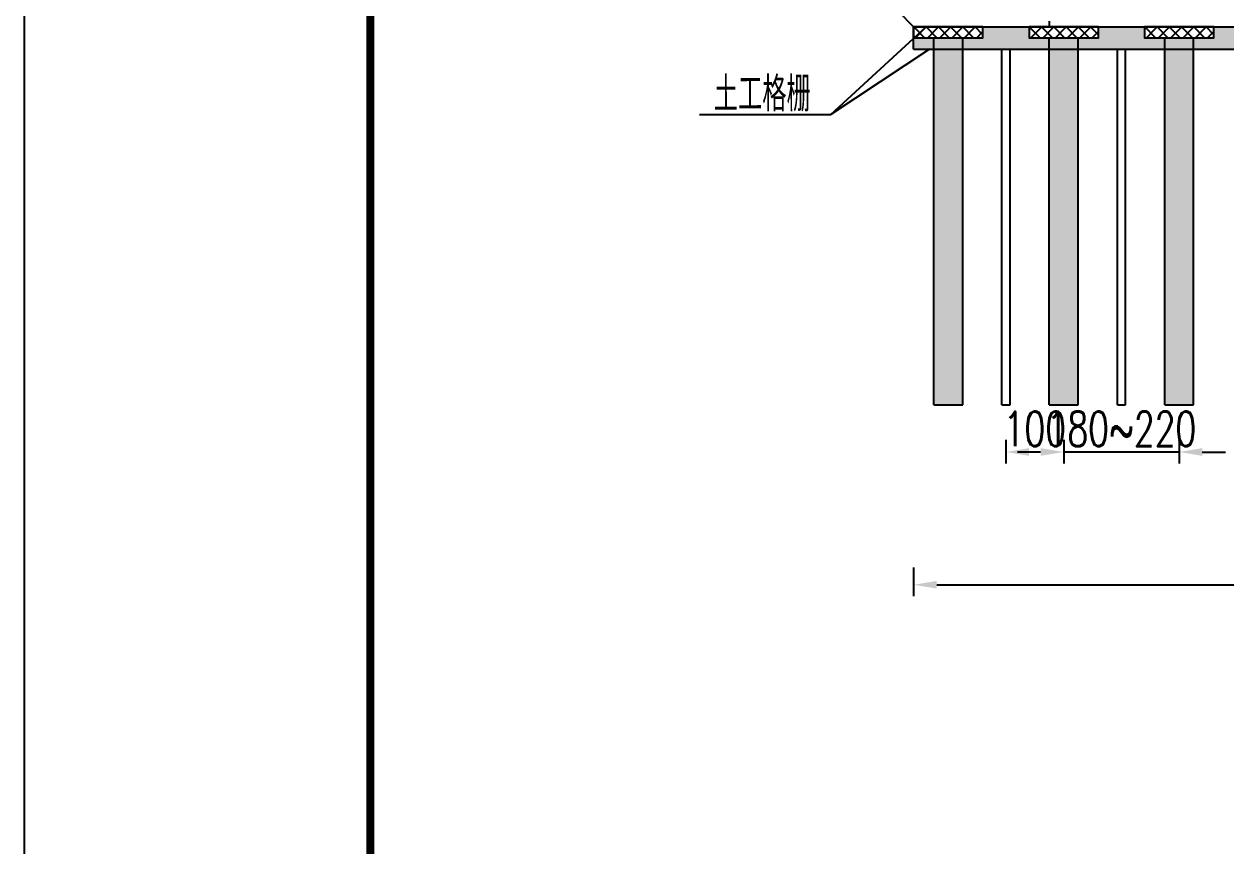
# Model space of a CAD drawing. Extents: x 216 to 1896, y 86 to 483.
# Drawn here: x 216 to 320.1, y 317.9 to 389.1 of the extents above; entities that cross this region are included whole.
import ezdxf
from ezdxf.enums import TextEntityAlignment as Align

# ---------------------------------------------------------------- set-up
doc = ezdxf.new("R2010")
doc.units = 0
doc.header["$LTSCALE"] = 5
doc.header["$MEASUREMENT"] = 0
doc.header["$PDMODE"] = 32
doc.header["$PDSIZE"] = 0.3
doc.linetypes.add('DASHED', pattern=[19.05, 12.7, -6.35])
doc.linetypes.add('RICAD_LTYPE1', pattern=[0])
doc.layers.get('0').update_dxf_attribs({"linetype": 'CONTINUOUS'})
doc.layers.get('DEFPOINTS').update_dxf_attribs({"linetype": 'RICAD_LTYPE1'})
for name, color, linetype in [('YOLLOW', 2, 'CONTINUOUS'), ('图框', 7, 'CONTINUOUS'), ('尺寸标注', 4, 'CONTINUOUS'), ('次轮廓', 7, 'CONTINUOUS'), ('结构', 7, 'CONTINUOUS')]:
    doc.layers.add(name, color=color, linetype=linetype)
doc.styles.get("Standard").update_dxf_attribs({"font": 'simplex1.shx', "width": 0.7, "bigfont": 'hztxt.shx'})
doc.dimstyles.new('比例1：200', dxfattribs={"dimtxt": 3, "dimasz": 2, "dimexe": 1, "dimexo": 1, "dimgap": 0.5, "dimtad": 1, "dimlfac": 20, "dimzin": 13, "dimdsep": 46, "dimtxsty": 'Standard', "dimcen": -0.09, "dimclrd": 256, "dimclre": 256, "dimclrt": 7, "dimaunit": 1, "dimadec": 0, "dimazin": 0, "dimtfac": 0.0005, "dimtix": 1, "dimtmove": 2, "dimatfit": 3, "dimfxl": 0, "dimtolj": 1, "dimtzin": 13, "dimarcsym": 0})
pattern_1 = [(0, (-1713.57348, -200.19616), (0.15625, 0.3125), [0, -0.3125])]

# ---------------------------------------------------------------- blocks, each defined once
blk = doc.blocks.new('*D5')
at = {"layer": 'DEFPOINTS', "color": 0}
for p in [(306.03, 354.04), (316.03, 354.04), (306.03, 351.98)]:
    blk.add_point(p, dxfattribs=at)
at = {"layer": '尺寸标注', "lineweight": -2}
for p, q in [((306.03, 353.04), (306.03, 350.98)), ((316.03, 353.04), (316.03, 350.98)), ((304.03, 351.98), (302.03, 351.98)), ((316.03, 351.98), (306.03, 351.98)), ((318.03, 351.98), (320.03, 351.98))]:
    blk.add_line(p, q, dxfattribs=at)
at = {"layer": '尺寸标注'}
for points in [[(304.03, 352.32), (304.03, 351.65), (306.03, 351.98)], [(318.03, 352.32), (318.03, 351.65), (316.03, 351.98)]]:
    blk.add_solid(points, dxfattribs=at)
at = {"layer": '尺寸标注', "color": 7, "insert": (311.03, 353.98), "char_height": 3, "attachment_point": 5}
blk.add_mtext('\\A1;180~220', dxfattribs=at)
blk = doc.blocks.new('*D7')
at = {"layer": 'DEFPOINTS', "color": 0}
for p in [(301.03, 354.04), (306.03, 354.04), (301.03, 351.98)]:
    blk.add_point(p, dxfattribs=at)
at = {"layer": '尺寸标注', "lineweight": -2}
for p, q in [((301.03, 353.04), (301.03, 350.98)), ((306.03, 353.04), (306.03, 350.98)), ((304.03, 351.98), (303.03, 351.98))]:
    blk.add_line(p, q, dxfattribs=at)
at = {"layer": '尺寸标注'}
for points in [[(303.03, 352.32), (303.03, 351.65), (301.03, 351.98)], [(304.03, 352.32), (304.03, 351.65), (306.03, 351.98)]]:
    blk.add_solid(points, dxfattribs=at)
at = {"layer": '尺寸标注', "color": 7, "insert": (303.53, 353.98), "char_height": 3, "attachment_point": 5}
blk.add_mtext('\\A1;100', dxfattribs=at)
blk = doc.blocks.new('*D121')
at = {"layer": 'DEFPOINTS', "color": 0}
for p in [(293.03, 342.97), (469.03, 342.97), (469.03, 340.48)]:
    blk.add_point(p, dxfattribs=at)
at = {"layer": '尺寸标注', "lineweight": -2}
for p, q in [((293.03, 341.97), (293.03, 339.48)), ((469.03, 341.97), (469.03, 339.48)), ((295.03, 340.48), (467.03, 340.48))]:
    blk.add_line(p, q, dxfattribs=at)
at = {"layer": '尺寸标注'}
for points in [[(295.03, 340.81), (295.03, 340.15), (293.03, 340.48)], [(467.03, 340.81), (467.03, 340.15), (469.03, 340.48)]]:
    blk.add_solid(points, dxfattribs=at)
at = {"layer": '尺寸标注', "color": 7, "insert": (381.03, 342.48), "char_height": 3, "attachment_point": 5}
blk.add_mtext('\\A1;3610', dxfattribs=at)

msp = doc.modelspace()

# ---------------------------------------------------------------- hatches: boundary and pattern name
at = {"layer": 'YOLLOW'}
h = msp.add_hatch(dxfattribs=at)
h.set_pattern_fill('HONEY', color=256, scale=5, style=0)
h.paths.add_polyline_path([(444.78208, 387.87328), (443.03208, 387.87328), (443.03208, 388.80928), (439.03208, 388.80928), (439.03208, 387.87328), (437.28208, 387.87328), (437.28208, 386.87328), (444.78208, 386.87328)])
h.paths.add_polyline_path([(454.78208, 387.87328), (453.03208, 387.87328), (453.03208, 388.80928), (449.03208, 388.80928), (449.03208, 387.87328), (447.28208, 387.87328), (447.28208, 386.87328), (454.78208, 386.87328)])
h.paths.add_polyline_path([(464.78208, 387.87328), (463.03208, 387.87328), (463.03208, 388.80928), (459.03208, 388.80928), (459.03208, 387.87328), (457.28208, 387.87328), (457.28208, 386.87328), (464.78208, 386.87328)])
h.paths.add_polyline_path([(434.78208, 387.87328), (433.03208, 387.87328), (433.03208, 388.80928), (429.03208, 388.80928), (429.03208, 387.87328), (427.28208, 387.87328), (427.28208, 386.87328), (434.78208, 386.87328)])
h.paths.add_polyline_path([(424.78208, 387.87328), (423.03208, 387.87328), (423.03208, 388.80928), (419.03208, 388.80928), (419.03208, 387.87328), (417.28208, 387.87328), (417.28208, 386.87328), (424.78208, 386.87328)])
h.paths.add_polyline_path([(414.78208, 387.87328), (413.03208, 387.87328), (413.03208, 388.80928), (409.03208, 388.80928), (409.03208, 387.87328), (407.28208, 387.87328), (407.28208, 386.87328), (414.78208, 386.87328)])
h.paths.add_polyline_path([(404.78208, 387.87328), (403.03208, 387.87328), (403.03208, 388.80928), (399.03208, 388.80928), (399.03208, 387.87328), (397.28208, 387.87328), (397.28208, 386.87328), (404.78208, 386.87328)])
h.paths.add_polyline_path([(393.03208, 388.80928), (389.03208, 388.80928), (389.03208, 387.87328), (387.28208, 387.87328), (387.28208, 386.87328), (394.78208, 386.87328), (394.78208, 387.87328), (393.03208, 387.87328)])
h.paths.add_polyline_path([(383.03208, 388.80928), (381.03213, 388.80928), (381.03208, 388.76593), (381.03208, 386.87328), (384.78208, 386.87328), (384.78208, 387.87328), (383.03208, 387.87328)])
h.paths.add_polyline_path([(381.03208, 388.76593), (381.03208, 388.80928), (379.03208, 388.80928), (379.03208, 387.87328), (377.28208, 387.87328), (377.28208, 386.87328), (381.02973, 386.87328)])
h.paths.add_polyline_path([(373.03208, 388.80928), (369.03208, 388.80928), (369.03208, 387.87328), (367.28208, 387.87328), (367.28208, 386.87328), (374.78208, 386.87328), (374.78208, 387.87328), (373.03208, 387.87328)])
h.paths.add_polyline_path([(363.03208, 388.80928), (359.03208, 388.80928), (359.03208, 387.87328), (357.28208, 387.87328), (357.28208, 386.87328), (364.78208, 386.87328), (364.78208, 387.87328), (363.03208, 387.87328)])
h.paths.add_polyline_path([(353.03208, 388.80928), (349.03208, 388.80928), (349.03208, 387.87328), (347.28208, 387.87328), (347.28208, 386.87328), (354.78208, 386.87328), (354.78208, 387.87328), (353.03208, 387.87328)])
h.paths.add_polyline_path([(343.03208, 388.80928), (339.03208, 388.80928), (339.03208, 387.87328), (337.28208, 387.87328), (337.28208, 386.87328), (344.78208, 386.87328), (344.78208, 387.87328), (343.03208, 387.87328)])
h.paths.add_polyline_path([(334.78208, 387.87328), (333.03208, 387.87328), (333.03208, 388.80928), (329.03208, 388.80928), (329.03208, 387.87328), (327.28208, 387.87328), (327.28208, 386.87328), (334.78208, 386.87328)])
h.paths.add_polyline_path([(323.03208, 388.80928), (319.03208, 388.80928), (319.03208, 387.87328), (317.28208, 387.87328), (317.28208, 386.87328), (324.78208, 386.87328), (324.78208, 387.87328), (323.03208, 387.87328)])
h.paths.add_polyline_path([(313.03208, 388.80928), (309.03208, 388.80928), (309.03208, 387.87328), (307.28208, 387.87328), (307.28208, 386.87328), (314.78208, 386.87328), (314.78208, 387.87328), (313.03208, 387.87328)])
h.paths.add_polyline_path([(303.03208, 388.80928), (299.03208, 388.80928), (299.03208, 387.87328), (297.28208, 387.87328), (297.28208, 386.87328), (304.78208, 386.87328), (304.78208, 387.87328), (303.03208, 387.87328)])
h.paths.add_polyline_path([(294.78208, 387.87328), (293.03208, 387.87328), (293.03208, 386.87328), (294.78208, 386.87328)])
h.paths.add_polyline_path([(469.03208, 387.87328), (467.28208, 387.87328), (467.28208, 386.87328), (469.03208, 386.87328)])
at = {"layer": '尺寸标注'}
h = msp.add_hatch(dxfattribs=at)
h.set_pattern_fill('ANSI37', color=8, scale=6, style=0)
h.set_pattern_definition([(45, (-1762.5035, -188.1965), (-0.53033009, 0.53033009), []), (135, (-1762.5035, -188.1965), (-0.53033009, -0.53033009), [])])
h.paths.add_polyline_path([(293.03208, 388.80928), (293.03208, 387.87328), (299.03208, 387.87328), (299.03208, 388.80928)])
h = msp.add_hatch(dxfattribs=at)
h.set_pattern_fill('ANSI37', color=8, scale=6, style=0)
h.set_pattern_definition([(45, (-1752.5035, -188.1965), (-0.53033009, 0.53033009), []), (135, (-1752.5035, -188.1965), (-0.53033009, -0.53033009), [])])
h.paths.add_polyline_path([(303.03208, 388.80928), (303.03208, 387.87328), (309.03208, 387.87328), (309.03208, 388.80928)])
h = msp.add_hatch(dxfattribs=at)
h.set_pattern_fill('ANSI37', color=8, scale=6, style=0)
h.set_pattern_definition([(45, (-1742.5035, -188.1965), (-0.53033009, 0.53033009), []), (135, (-1742.5035, -188.1965), (-0.53033009, -0.53033009), [])])
h.paths.add_polyline_path([(313.03208, 388.80928), (313.03208, 387.87328), (319.03208, 387.87328), (319.03208, 388.80928)])
at = {"layer": '次轮廓'}
h = msp.add_hatch(dxfattribs=at)
h.set_pattern_fill('DOTS', color=256, scale=5, style=0)
h.set_pattern_definition([(0, (-1723.57348, -200.19616), (0.15625, 0.3125), [0, -0.3125])])
h.paths.add_polyline_path([(297.28208, 356.06503), (297.28208, 387.87328), (294.78208, 387.87328), (294.78208, 356.06503)])
h = msp.add_hatch(dxfattribs=at)
h.set_pattern_fill('DOTS', color=256, scale=5, style=0)
h.set_pattern_definition(pattern_1)
h.paths.add_polyline_path([(307.28208, 356.06503), (307.28208, 387.87328), (304.78208, 387.87328), (304.78208, 356.06503)])
h = msp.add_hatch(dxfattribs=at)
h.set_pattern_fill('DOTS', color=256, scale=5, style=0)
h.set_pattern_definition(pattern_1)
h.paths.add_polyline_path([(317.28208, 356.06503), (317.28208, 387.87328), (314.78208, 387.87328), (314.78208, 356.06503)])

# ---------------------------------------------------------------- linework, layer by layer
at = {"color": 2}
for p, q in [((285.8486, 381.21807), (294.12328, 388.80928)), ((294.39601, 386.87328), (285.8486, 381.21807)), ((274.48549, 381.21807), (285.8486, 381.21807))]:
    msp.add_line(p, q, dxfattribs=at)
msp.add_lwpolyline([(635.99162, 185.83595), (635.99162, 482.83595), (215.99162, 482.83595), (215.99162, 185.83595)], close=True)
at = {"layer": '图框', "const_width": 0.7}
msp.add_lwpolyline([(625.99162, 472.83595), (245.99162, 472.83595), (245.99162, 195.83595), (625.99162, 195.83595), (625.99162, 472.83595)], dxfattribs=at)
at = {"layer": '尺寸标注'}
msp.add_line((293.03208, 388.80928), (270.57817, 411.72969), dxfattribs=at)
for points in [[(293.03208, 388.80928), (293.03208, 387.87328), (299.03208, 387.87328), (299.03208, 388.80928), (293.03208, 388.80928)], [(303.03208, 388.80928), (303.03208, 387.87328), (309.03208, 387.87328), (309.03208, 388.80928), (303.03208, 388.80928)], [(313.03208, 388.80928), (313.03208, 387.87328), (319.03208, 387.87328), (319.03208, 388.80928), (313.03208, 388.80928)]]:
    msp.add_lwpolyline(points, dxfattribs=at)
at = {"layer": '次轮廓'}
for p, q in [((304.77712, 389.30928), (304.77712, 388.80928)), ((293.03208, 388.20528), (293.03208, 388.80928)), ((293.03208, 386.87328), (293.03208, 388.80928)), ((304.77712, 388.80928), (457.27712, 388.80928)), ((300.67712, 356.06503), (300.67712, 386.87328)), ((301.37712, 356.06503), (301.37712, 386.87328)), ((310.67712, 356.06503), (310.67712, 386.87328)), ((311.37712, 356.06503), (311.37712, 386.87328)), ((300.67712, 356.06503), (301.37712, 356.06503)), ((310.67712, 356.06503), (311.37712, 356.06503))]:
    msp.add_line(p, q, dxfattribs=at)
at = {"layer": '次轮廓', "color": 1}
for p, q in [((293.03208, 388.80928), (469.03208, 388.80928)), ((293.03208, 386.87328), (469.03208, 386.87328))]:
    msp.add_line(p, q, dxfattribs=at)
at = {"layer": '结构', "color": 1, "linetype": 'DASHED', "ltscale": 5}
for p, q in [((294.78208, 356.06503), (294.78208, 387.87328)), ((297.28208, 356.06503), (297.28208, 387.87328)), ((304.78208, 356.06503), (304.78208, 387.87328)), ((307.28208, 356.06503), (307.28208, 387.87328)), ((314.78208, 356.06503), (314.78208, 387.87328)), ((317.28208, 356.06503), (317.28208, 387.87328)), ((294.78208, 356.06503), (297.28208, 356.06503)), ((304.78208, 356.06503), (307.28208, 356.06503)), ((314.78208, 356.06503), (317.28208, 356.06503))]:
    msp.add_line(p, q, dxfattribs=at)

# ---------------------------------------------------------------- texts
at = {"width": 0.7}
msp.add_text('土工格栅', height=3, rotation=0.1010346, dxfattribs=at).set_placement((275.72505, 382.97625), align=Align.MIDDLE_LEFT)

# ---------------------------------------------------------------- dimensions: what is measured, and where the dimension line sits
at = {"layer": '尺寸标注'}
for base, p1, p2, text, picture, middle in [((301.02712, 351.98497), (306.03208, 354.04275), (301.02712, 354.04275), '100', '*D7', (303.5296, 353.98497)), ((306.03208, 351.98497), (316.03208, 354.04275), (306.03208, 354.04275), '180~220', '*D5', (311.03208, 353.98497))]:
    dim = msp.add_linear_dim(base=base, p1=p1, p2=p2, text=text, dimstyle='比例1：200', override={"dimtxsty": 'Standard'}, dxfattribs=at)
    dim.commit()
    dim.dimension.update_dxf_attribs({"geometry": picture, "text_midpoint": middle})
dim = msp.add_linear_dim(base=(469.03208, 340.48155), p1=(293.03208, 342.96561), p2=(469.03208, 342.96561), text='3610', dimstyle='比例1：200', dxfattribs=at)
dim.commit()
dim.dimension.update_dxf_attribs({"geometry": '*D121', "text_midpoint": (381.03208, 342.48155)})

doc.saveas('drawing.dxf')
